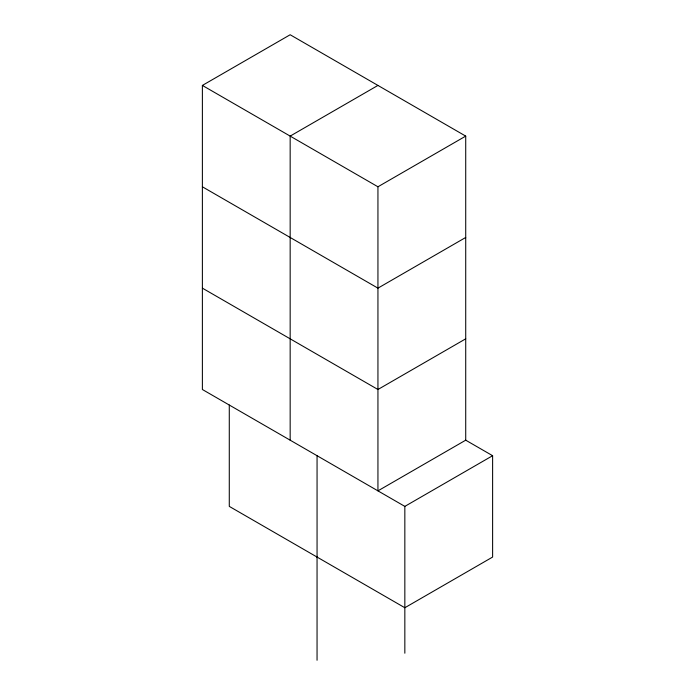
<?xml version="1.0" encoding="UTF-8"?>
<svg xmlns="http://www.w3.org/2000/svg" width="695" height="695" viewBox="0 0 695 695"><rect width="100%" height="100%" fill="white"/><g stroke="black" fill="none" stroke-linecap="round" stroke-linejoin="round"><path stroke-width="1.04" d="M317.05 660.25L317.05 556.356M202.384 85.424L290.163 34.75L465.72 136.107L465.72 440.178L377.941 490.861L377.941 186.781L202.384 85.424L202.384 389.504L404.838 506.386L404.838 653.213M377.941 85.424L290.163 136.107L290.163 440.178M377.941 186.781L465.72 136.107M465.72 237.464L377.941 288.147L202.384 186.79M465.72 338.821L377.941 389.504L202.384 288.147M404.838 506.386L492.616 455.703L492.616 557.06L404.838 607.743L229.281 506.386L229.281 405.029M465.528 440.074L492.616 455.703M317.059 455.703L317.059 557.06"/></g></svg>
